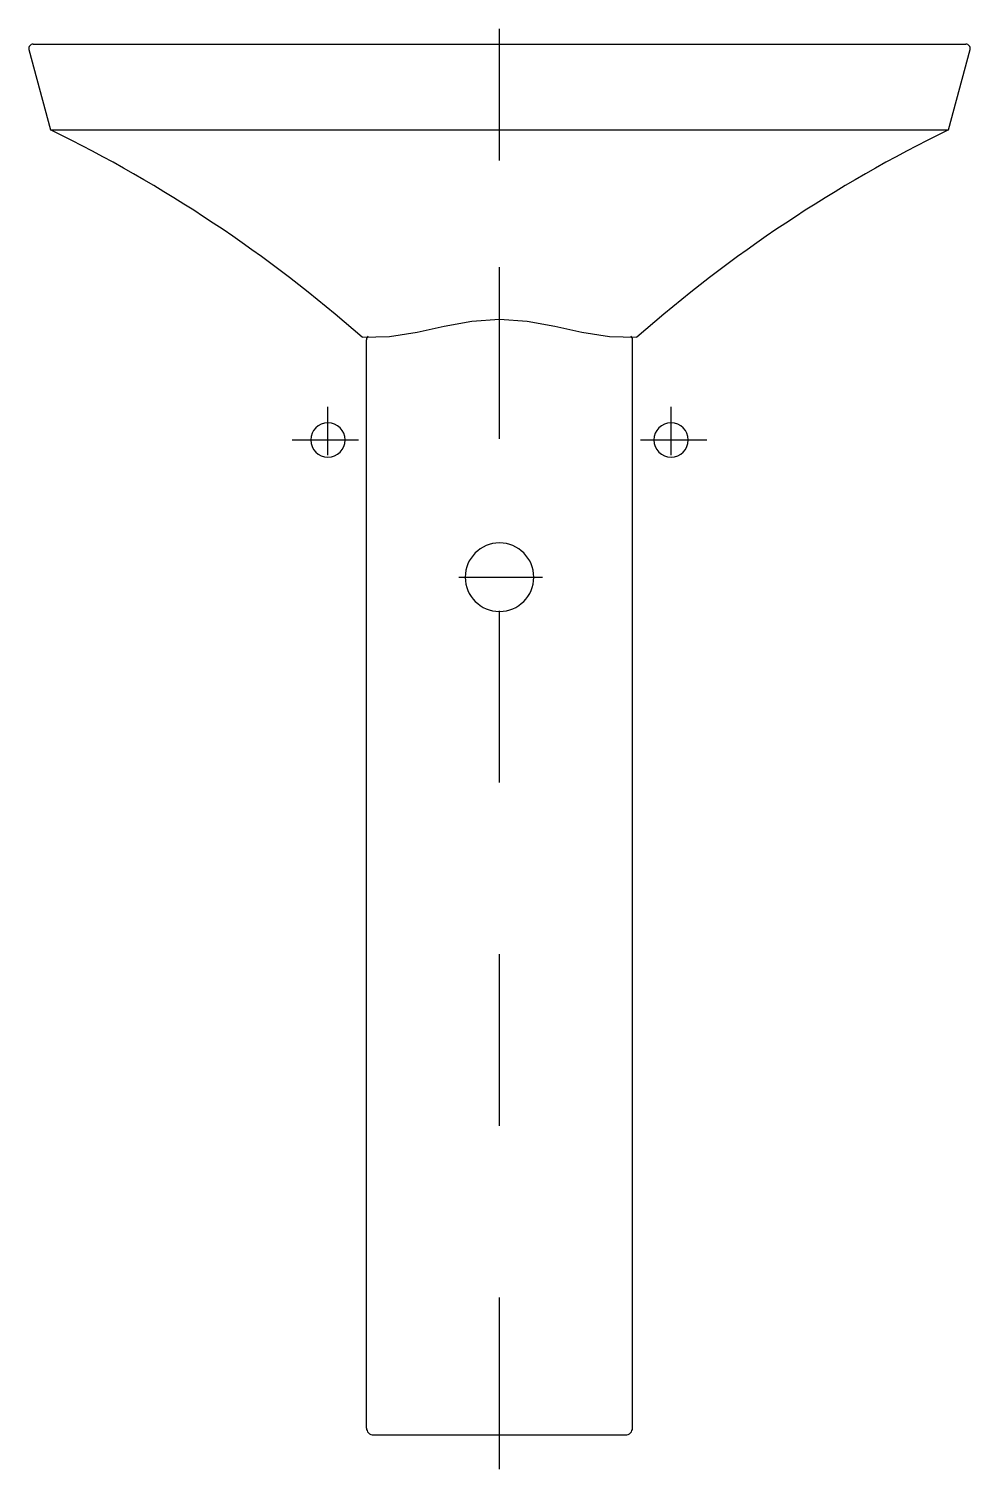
# Model space of a CAD drawing. Extents: x -695.086 to -694.538, y 509.903 to 510.742.
import ezdxf

# ---------------------------------------------------------------- set-up
doc = ezdxf.new("R2010")
doc.units = 0
doc.header["$LTSCALE"] = 0.279742
doc.header["$MEASUREMENT"] = 0
doc.linetypes.add('AXES', pattern=[0.54, 0.3, -0.08, 0.08, -0.08])
doc.linetypes.add('CONTINU', pattern=[0])
doc.layers.get('0').update_dxf_attribs({"linetype": 'CONTINUOUS'})
doc.layers.add('DECA_EIXOS', color=5, linetype='AXES')

msp = doc.modelspace()

# ---------------------------------------------------------------- linework, layer by layer
at = {"linetype": 'CONTINU'}
for points in [[(-695.08337, 510.73275, 0.493683), (-695.08578, 510.7296)], [(-694.5379, 510.7296, 0.493682), (-694.54031, 510.73275)], [(-694.89187, 510.56208, 0.06686), (-695.07315, 510.6828)], [(-694.55053, 510.6828, 0.06686), (-694.73181, 510.56208)], [(-694.88839, 510.5627, 0.199444), (-694.88927, 510.56058)], [(-694.73441, 510.56058, 0.199447), (-694.73529, 510.5627)], [(-694.91175, 510.51221, 1), (-694.91175, 510.49223)], [(-694.91175, 510.49223, 1), (-694.91175, 510.51221)], [(-694.71193, 510.51221, 1), (-694.71193, 510.49223)], [(-694.71193, 510.49223, 1), (-694.71193, 510.51221)], [(-694.81184, 510.44227, 1), (-694.81184, 510.40231)], [(-694.81184, 510.40231, 1), (-694.81184, 510.44227)], [(-694.88927, 509.92675, 0.414215), (-694.88527, 509.92275)], [(-694.73841, 509.92275, 0.414214), (-694.73441, 509.92675)]]:
    msp.add_lwpolyline(points, format="xyb", dxfattribs=at)
for points in [[(-695.08337, 510.73275), (-694.54031, 510.73275)], [(-695.08578, 510.7296), (-695.07315, 510.6828)], [(-694.55053, 510.6828), (-694.5379, 510.7296)], [(-695.07315, 510.6828), (-694.55053, 510.6828)], [(-694.89187, 510.56208), (-694.8758, 510.56255), (-694.85987, 510.56508), (-694.84397, 510.56842), (-694.82799, 510.57134), (-694.81184, 510.57259)], [(-694.81184, 510.57259), (-694.79569, 510.57134), (-694.77971, 510.56842), (-694.76381, 510.56508), (-694.74788, 510.56255), (-694.73181, 510.56208)], [(-694.88927, 509.92675), (-694.88927, 510.56058)], [(-694.73441, 509.92675), (-694.73441, 510.56058)], [(-694.88527, 509.92275), (-694.73841, 509.92275)]]:
    msp.add_lwpolyline(points, dxfattribs=at)
at = {"layer": 'DECA_EIXOS'}
for points in [[(-694.81184, 510.66505), (-694.81184, 510.74167)], [(-694.81184, 509.90277), (-694.81184, 510.6126)], [(-694.91175, 510.49332), (-694.91175, 510.5216)], [(-694.71193, 510.49332), (-694.71193, 510.5216)], [(-694.93259, 510.50222), (-694.89387, 510.50222)], [(-694.72981, 510.50222), (-694.69108, 510.50222)], [(-694.83558, 510.42229), (-694.78685, 510.42229)]]:
    msp.add_lwpolyline(points, dxfattribs=at)

doc.saveas('drawing.dxf')
